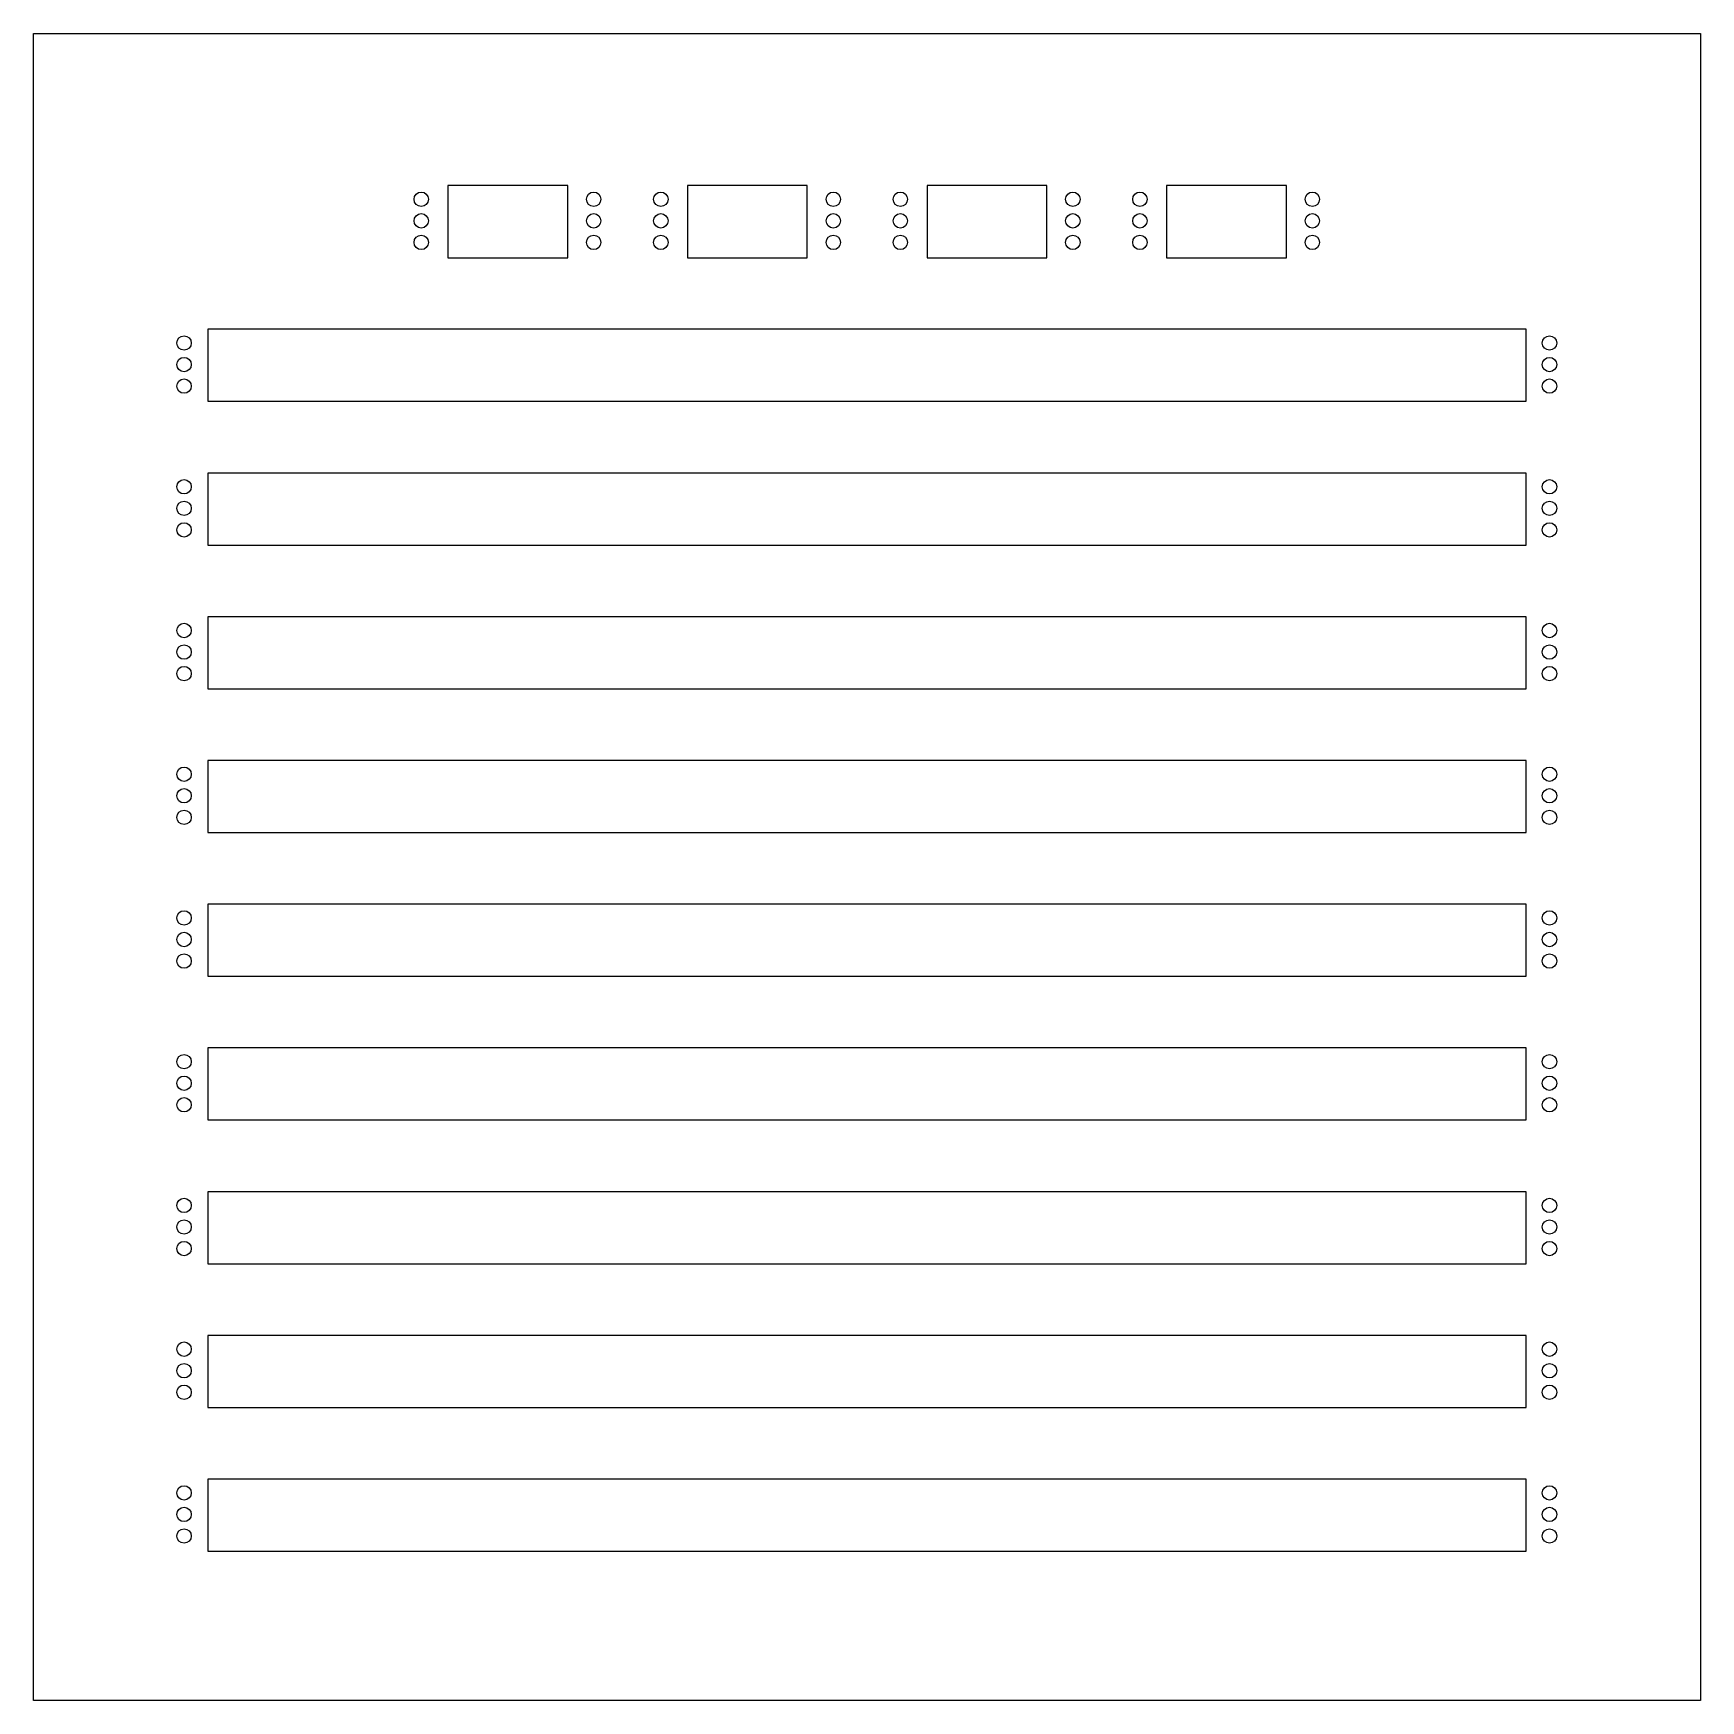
# Model space of a CAD drawing. Header units: millimetres. Extents: x -116 to 116, y -116 to 116.
import ezdxf

# ---------------------------------------------------------------- set-up
doc = ezdxf.new("R2010")
doc.units = ezdxf.units.MM
doc.layers.get('0').update_dxf_attribs({"linetype": 'CONTINUOUS'})

msp = doc.modelspace()

# ---------------------------------------------------------------- linework, layer by layer
for points in [[(-116, -116), (-116, 116), (116, 116), (116, -116)], [(-41.65, 84.77), (-41.65, 94.82), (-58.32, 94.82), (-58.32, 84.77)], [(-8.31, 84.77), (-8.31, 94.82), (-24.98, 94.82), (-24.98, 84.77)], [(25.02, 84.77), (25.02, 94.82), (8.35, 94.82), (8.35, 84.77)], [(41.68, 84.77), (58.35, 84.77), (58.35, 94.82), (41.68, 94.82)], [(-91.72, 64.8), (91.7, 64.8), (91.7, 74.82), (-91.72, 74.82)], [(-91.72, 44.8), (91.7, 44.8), (91.7, 54.82), (-91.72, 54.82)], [(-91.72, 24.8), (91.7, 24.8), (91.7, 34.82), (-91.72, 34.82)], [(-91.72, 4.8), (91.7, 4.8), (91.7, 14.82), (-91.72, 14.82)], [(-91.72, -15.2), (91.7, -15.2), (91.7, -5.18), (-91.72, -5.18)], [(-91.72, -35.2), (91.7, -35.2), (91.7, -25.18), (-91.72, -25.18)], [(-91.72, -55.2), (91.7, -55.2), (91.7, -45.18), (-91.72, -45.18)], [(-91.72, -75.2), (91.7, -75.2), (91.7, -65.18), (-91.72, -65.18)], [(-91.72, -95.2), (91.7, -95.2), (91.7, -85.18), (-91.72, -85.18)], [(-91.72, -95.2), (91.7, -95.2), (91.7, -85.18), (-91.72, -85.18)]]:
    msp.add_lwpolyline(points, close=True)
for centre in [(-62.03, 92.91), (-38.03, 92.91), (-28.69, 92.91), (-4.69, 92.91), (4.64, 92.91), (28.64, 92.91), (37.97, 92.91), (61.97, 92.91), (-62.03, 89.91), (-38.03, 89.91), (-28.69, 89.91), (-4.69, 89.91), (4.64, 89.91), (28.64, 89.91), (37.97, 89.91), (61.97, 89.91), (-62.03, 86.91), (-38.03, 86.91), (-28.69, 86.91), (-4.69, 86.91), (4.64, 86.91), (28.64, 86.91), (37.97, 86.91), (61.97, 86.91), (-95.03, 72.91), (94.97, 72.91), (-95.03, 69.91), (94.97, 69.91), (-95.03, 66.91), (94.97, 66.91), (-95.03, 52.91), (94.97, 52.91), (-95.03, 49.91), (94.97, 49.91), (-95.03, 46.91), (94.97, 46.91), (-95.03, 32.91), (94.97, 32.91), (-95.03, 29.91), (94.97, 29.91), (-95.03, 26.91), (94.97, 26.91), (-95.03, 12.91), (94.97, 12.91), (-95.03, 9.91), (94.97, 9.91), (-95.03, 6.91), (94.97, 6.91), (-95.03, -7.09), (94.97, -7.09), (-95.03, -10.09), (94.97, -10.09), (-95.03, -13.09), (94.97, -13.09), (-95.03, -27.09), (94.97, -27.09), (-95.03, -30.09), (94.97, -30.09), (-95.03, -33.09), (94.97, -33.09), (-95.03, -47.09), (94.97, -47.09), (-95.03, -50.09), (94.97, -50.09), (-95.03, -53.09), (94.97, -53.09), (-95.03, -67.09), (94.97, -67.09), (-95.03, -70.09), (94.97, -70.09), (-95.03, -73.09), (94.97, -73.09), (-95.03, -87.09), (94.97, -87.09), (-95.03, -90.09), (94.97, -90.09), (-95.03, -93.09), (94.97, -93.09)]:
    msp.add_circle(centre, 1)

doc.saveas('drawing.dxf')
